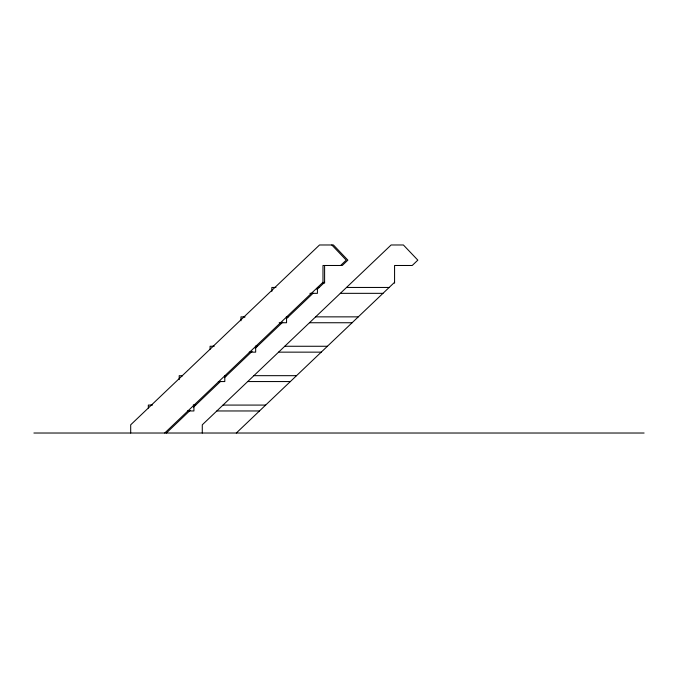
<?xml version="1.0" encoding="UTF-8"?>
<svg xmlns="http://www.w3.org/2000/svg" width="678" height="678" viewBox="0 0 678 678"><rect width="100%" height="100%" fill="white"/><g stroke="black" fill="none" stroke-linecap="round" stroke-linejoin="round"><path stroke-width="1.02" d="M213.324 346.297L212.739 346.314M244.199 316.889L243.614 316.906M151.55 405.181L150.982 405.13M164.729 433.022L322.982 282.294M340.627 265.488L346.246 260.14L331.805 244.978M166.347 433.022L190.086 410.41M193.62 407.046L220.714 381.239M224.494 377.638L252.114 351.331M255.174 348.416L282.743 322.16M286.252 318.821L313.185 293.167M316.99 289.548L324.601 282.294M236.317 433.022L394.571 282.294M182.272 375.943L179.212 375.671L179.212 379.595M275.963 287.455L271.844 287.455L271.844 291.37M319.185 287.455L317.423 287.455L317.423 293.337L309.905 293.337M346.517 287.455L389.164 287.455M340.348 293.337L382.985 293.337M286.252 316.863L288.311 316.863M315.643 316.863L358.281 316.863M279.192 322.745L286.548 322.745L286.548 316.863M309.465 322.745L352.111 322.745M214.206 346.263L210.087 346.263L210.087 349.204M255.377 346.263L257.437 346.263M284.768 346.263L327.406 346.263M249.199 352.145L255.665 352.145L255.665 346.263M278.59 352.145L321.228 352.145M224.477 375.671L226.554 375.671M253.886 375.671L296.523 375.671M218.299 381.553L224.791 381.553L224.791 375.671M247.707 381.553L290.354 381.553M152.448 405.08L148.329 405.08L148.329 408.02M193.255 405.08L195.679 405.08M223.011 405.08L265.649 405.08M187.425 410.961L193.916 410.961L193.916 405.08M216.833 410.961L259.471 410.961M33.9 433.022L644.1 433.022M245.097 316.948L240.961 316.863L240.961 320.779M275.073 287.455L274.488 287.455M394.571 283.133L394.571 265.488L412.216 265.488L417.834 260.14L403.393 244.978L391.113 244.978L202.281 424.818L202.281 433.022M324.601 265.488L324.601 283.133M322.982 283.133L322.982 265.488L342.246 265.488L347.865 260.14L333.423 244.978L319.524 244.978L130.693 424.818L130.693 433.022"/></g></svg>
